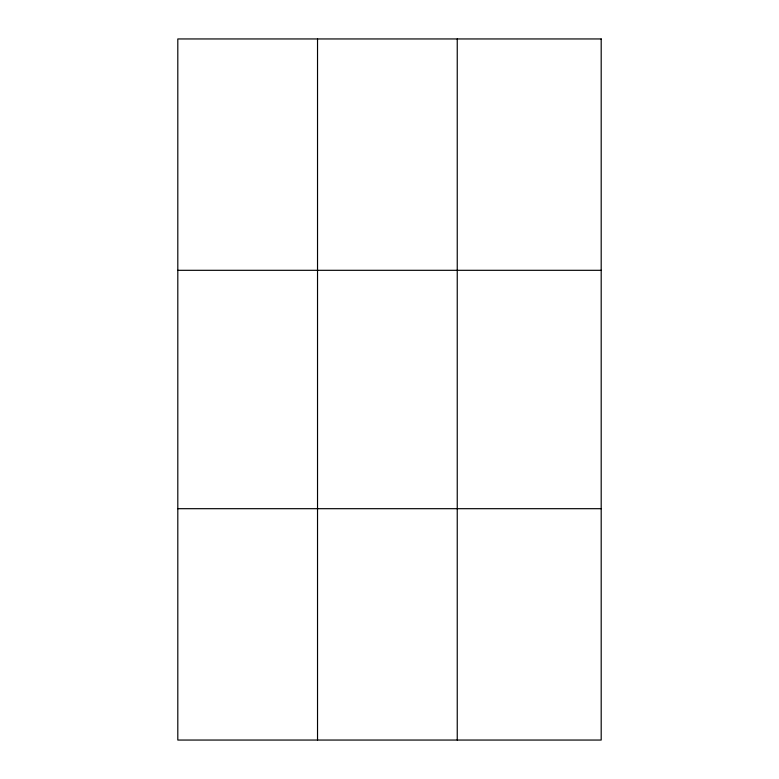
<?xml version="1.0" encoding="UTF-8"?>
<svg xmlns="http://www.w3.org/2000/svg" width="779" height="779" viewBox="0 0 779 779"><rect width="100%" height="100%" fill="white"/><g stroke="black" fill="none" stroke-linecap="round" stroke-linejoin="round"><path stroke-width="1.17" d="M317.53 740.05L317.53 38.95M457.244 740.05L457.244 38.95M177.807 270.313L601.193 270.313M177.807 508.687L601.193 508.687M601.193 38.95L601.193 740.05L177.807 740.05L177.807 38.95L601.193 38.95"/></g></svg>
